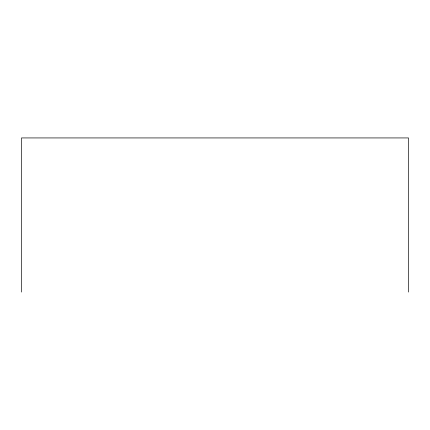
<?xml version="1.0" encoding="UTF-8"?>
<svg xmlns="http://www.w3.org/2000/svg" width="430" height="430" viewBox="0 0 430 430"><rect width="100%" height="100%" fill="white"/><g stroke="black" fill="none" stroke-linecap="round" stroke-linejoin="round"><path stroke-width="0.64" d="M408.5 292.067L408.5 137.933L21.5 137.933L21.5 292.067"/></g></svg>
